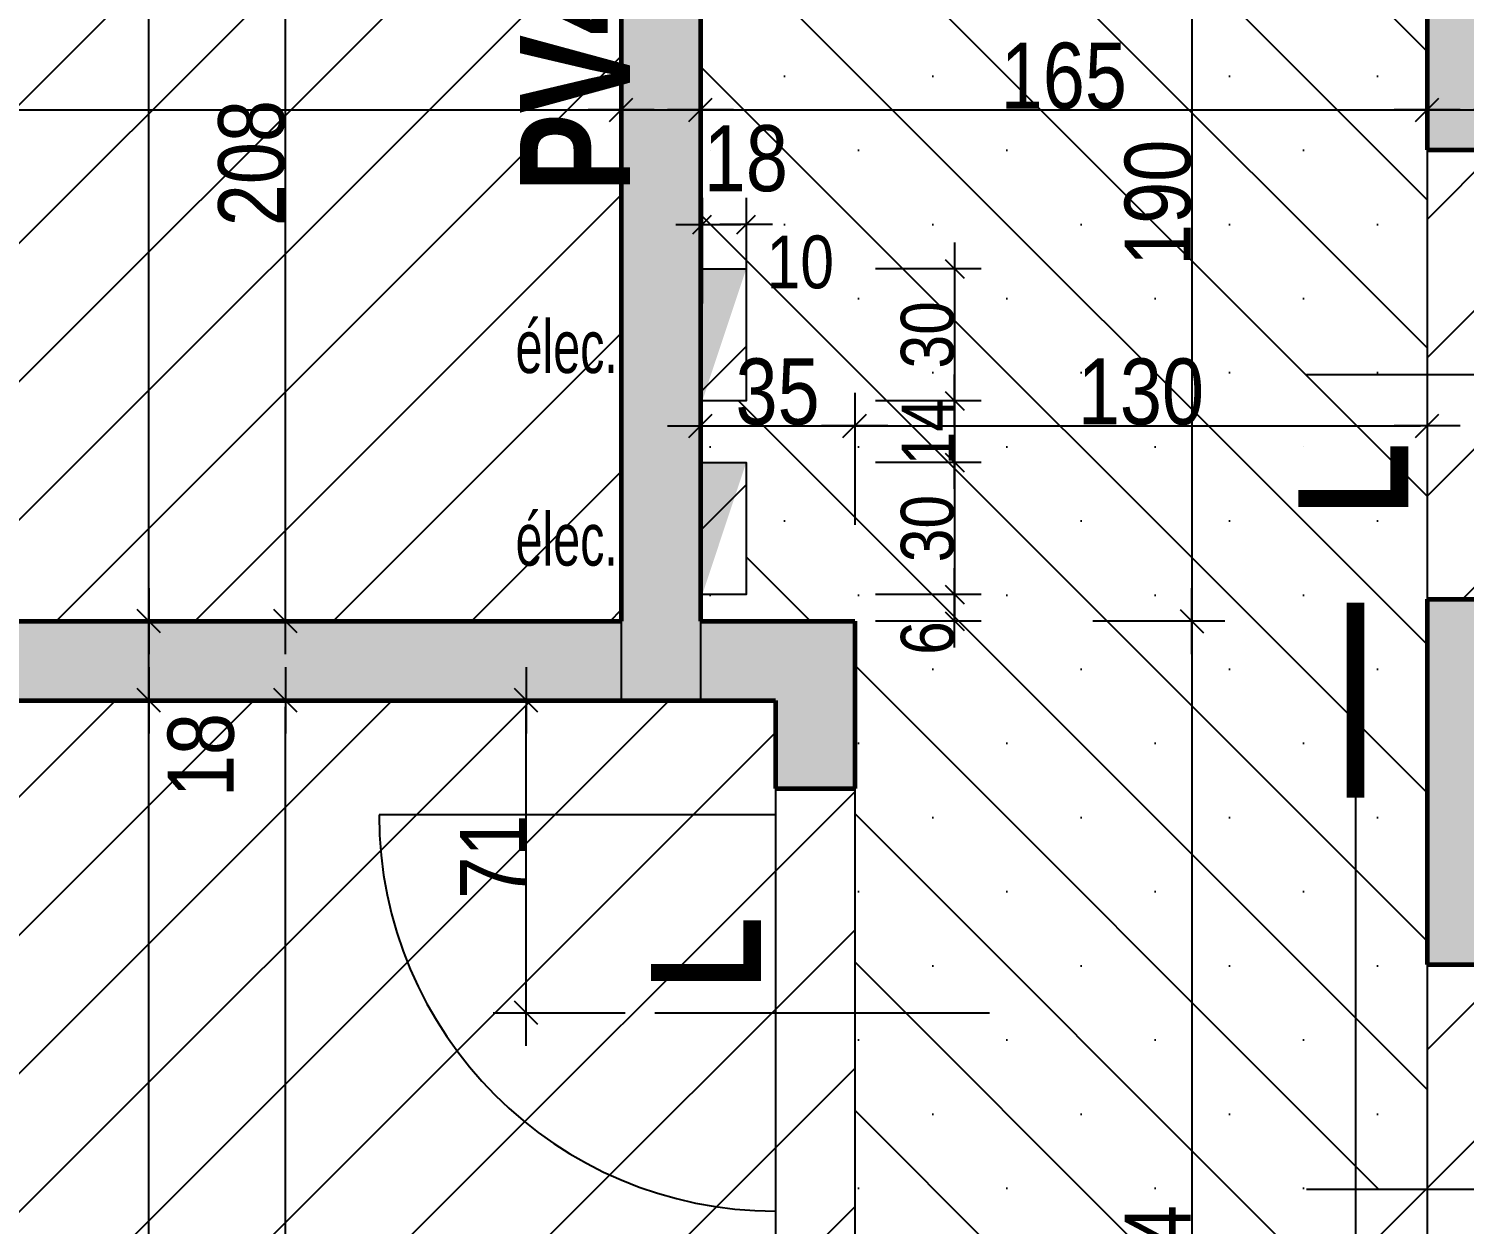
# Model space of a CAD drawing. Header units: millimetres. Extents: x 0 to 26991, y -21919 to -4.
# Drawn here: x 22610.2 to 22936.2, y -20298 to -20026.4 of the extents above; entities that cross this region are included whole.
import ezdxf
from ezdxf.enums import TextEntityAlignment as Align

# ---------------------------------------------------------------- set-up
doc = ezdxf.new("R2010")
doc.units = ezdxf.units.MM
for name, color, linetype in [('01_cote_gen', 4, 'Continuous'), ('01_linteaux', 2, 'Continuous'), ('01_poch_BN', 9, 'Continuous'), ('01_poch_murs', 253, 'Continuous'), ('01_poch_poteaux', 250, 'Continuous'), ('01_resv', 32, 'Continuous'), ('01_texte', 230, 'Continuous'), ('AA_COTES', 2, 'Continuous')]:
    doc.layers.add(name, color=color, linetype=linetype)
doc.layers.add('01_murs_coup', color=5, linetype='Continuous', lineweight=60)
doc.styles.add('ARIAL NA', font='ARIALN.TTF')
doc.styles.add('impact', font='impact.ttf')
doc.styles.add('STYLE2', font='ARIALN.TTF')
doc.dimstyles.new('JB50', dxfattribs={"dimscale": 0.1, "dimtxt": 150, "dimasz": 15, "dimexe": 0.1, "dimexo": 0.1, "dimgap": 0.09, "dimtad": 1, "dimdec": 1, "dimdsep": 46, "dimtxsty": 'STYLE2', "dimblk1": 'BOND_G', "dimblk2": 'BOND_D', "dimsah": 1, "dimcen": 1.5, "dimdle": 0.01, "dimse1": 1, "dimse2": 1, "dimclrd": 4, "dimclre": 2, "dimclrt": 6, "dimazin": 2, "dimtfac": 2.333333, "dimtdec": 1, "dimtix": 1, "dimtmove": 2, "dimatfit": 3, "dimldrblk": 'BOND_G', "dimfxl": 1, "dimtolj": 1, "dimtzin": 0, "dimarcsym": 0})
doc.dimstyles.new('JB50res', dxfattribs={"dimscale": 0.1, "dimtxt": 120, "dimasz": 12, "dimexe": 0.1, "dimexo": 0.1, "dimgap": 0.09, "dimtad": 1, "dimdec": 1, "dimdsep": 46, "dimtxsty": 'STYLE2', "dimblk1": 'BOND_G', "dimblk2": 'BOND_D', "dimsah": 1, "dimcen": 1.5, "dimdle": 0.01, "dimse1": 1, "dimse2": 1, "dimclrd": 4, "dimclre": 2, "dimclrt": 6, "dimazin": 2, "dimtfac": 2.333333, "dimtdec": 1, "dimtix": 1, "dimtmove": 2, "dimatfit": 3, "dimldrblk": 'BOND_G', "dimfxl": 1, "dimtolj": 1, "dimtzin": 0, "dimarcsym": 0})

# ---------------------------------------------------------------- blocks, each defined once
blk = doc.blocks.new('BOND_G')
at = {"layer": 'AA_COTES', "color": 0}
for p, q in [((0, -5), (0, 15)), ((5, 0), (-5, 0)), ((1.77, 1.77), (-1.77, -1.77))]:
    blk.add_line(p, q, dxfattribs=at)
blk = doc.blocks.new('BOND_D')
at = {"layer": 'AA_COTES', "color": 0}
for p, q in [((0, 5), (0, -15)), ((5, 0), (-5, 0)), ((-1.77, -1.77), (1.77, 1.77))]:
    blk.add_line(p, q, dxfattribs=at)
blk = doc.blocks.new('*D3503')
at = {"layer": '01_cote_gen', "color": 4, "lineweight": -2, "ltscale": 0.1, "transparency": 16777216}
blk.add_line((22343.24, -20044.86), (22743.26, -20044.86), dxfattribs=at)
at = {"layer": 'Defpoints', "color": 0, "ltscale": 0.1, "transparency": 16777216}
for p in [(22744.76, -20044.86), (22744.76, -20051.15), (22341.74, -20059.24)]:
    blk.add_point(p, dxfattribs=at)
at = {"layer": '01_cote_gen', "color": 4, "lineweight": -2, "ltscale": 0.1, "transparency": 16777216, "xscale": 1.5, "yscale": 1.5, "zscale": 1.5, "rotation": 180}
blk.add_blockref('BOND_G', (22341.74, -20044.86), dxfattribs=at)
at = {"layer": '01_cote_gen', "color": 4, "lineweight": -2, "ltscale": 0.1, "transparency": 16777216, "xscale": 1.5, "yscale": 1.5, "zscale": 1.5}
blk.add_blockref('BOND_D', (22744.76, -20044.86), dxfattribs=at)
at = {"layer": '01_cote_gen', "color": 6, "ltscale": 0.1, "transparency": 16777216, "insert": (22543.25, -20037.2), "char_height": 15, "attachment_point": 5, "style": 'STYLE2'}
blk.add_mtext('\\A1;403', dxfattribs=at)
blk = doc.blocks.new('*D3504')
at = {"layer": '01_cote_gen', "color": 4, "lineweight": -2, "ltscale": 0.1, "transparency": 16777216}
blk.add_line((22746.26, -20044.86), (22761.26, -20044.86), dxfattribs=at)
at = {"layer": 'Defpoints', "color": 0, "ltscale": 0.1, "transparency": 16777216}
for p in [(22762.76, -20044.86), (22762.76, -20044.86), (22744.76, -20051.15)]:
    blk.add_point(p, dxfattribs=at)
at = {"layer": '01_cote_gen', "color": 4, "lineweight": -2, "ltscale": 0.1, "transparency": 16777216, "xscale": 1.5, "yscale": 1.5, "zscale": 1.5, "rotation": 180}
blk.add_blockref('BOND_G', (22744.76, -20044.86), dxfattribs=at)
at = {"layer": '01_cote_gen', "color": 4, "lineweight": -2, "ltscale": 0.1, "transparency": 16777216, "xscale": 1.5, "yscale": 1.5, "zscale": 1.5}
blk.add_blockref('BOND_D', (22762.76, -20044.86), dxfattribs=at)
at = {"layer": '01_cote_gen', "color": 6, "ltscale": 0.1, "transparency": 16777216, "insert": (22773.05, -20055.94), "char_height": 15, "attachment_point": 5, "style": 'STYLE2'}
blk.add_mtext('\\A1;18', dxfattribs=at)
blk = doc.blocks.new('*D3505')
at = {"layer": '01_cote_gen', "color": 4, "lineweight": -2, "ltscale": 0.1, "transparency": 16777216}
blk.add_line((22764.26, -20044.86), (22926.24, -20044.86), dxfattribs=at)
at = {"layer": 'Defpoints', "color": 0, "ltscale": 0.1, "transparency": 16777216}
for p in [(22927.74, -20040.15), (22762.76, -20044.86), (22927.74, -20044.86)]:
    blk.add_point(p, dxfattribs=at)
at = {"layer": '01_cote_gen', "color": 4, "lineweight": -2, "ltscale": 0.1, "transparency": 16777216, "xscale": 1.5, "yscale": 1.5, "zscale": 1.5, "rotation": 180}
blk.add_blockref('BOND_G', (22762.76, -20044.86), dxfattribs=at)
at = {"layer": '01_cote_gen', "color": 4, "lineweight": -2, "ltscale": 0.1, "transparency": 16777216, "xscale": 1.5, "yscale": 1.5, "zscale": 1.5}
blk.add_blockref('BOND_D', (22927.74, -20044.86), dxfattribs=at)
at = {"layer": '01_cote_gen', "color": 6, "ltscale": 0.1, "transparency": 16777216, "insert": (22845.25, -20037.2), "char_height": 15, "attachment_point": 5, "style": 'STYLE2'}
blk.add_mtext('\\A1;165', dxfattribs=at)
blk = doc.blocks.new('*D3506')
at = {"layer": '01_cote_gen', "color": 4, "lineweight": -2, "ltscale": 0.1, "transparency": 16777216}
blk.add_line((22929.24, -20044.86), (22944.24, -20044.86), dxfattribs=at)
at = {"layer": 'Defpoints', "color": 0, "ltscale": 0.1, "transparency": 16777216}
for p in [(22927.74, -20040.15), (22945.74, -20044.86), (22945.74, -20044.86)]:
    blk.add_point(p, dxfattribs=at)
at = {"layer": '01_cote_gen', "color": 4, "lineweight": -2, "ltscale": 0.1, "transparency": 16777216, "xscale": 1.5, "yscale": 1.5, "zscale": 1.5, "rotation": 180}
blk.add_blockref('BOND_G', (22927.74, -20044.86), dxfattribs=at)
at = {"layer": '01_cote_gen', "color": 4, "lineweight": -2, "ltscale": 0.1, "transparency": 16777216, "xscale": 1.5, "yscale": 1.5, "zscale": 1.5}
blk.add_blockref('BOND_D', (22945.74, -20044.86), dxfattribs=at)
at = {"layer": '01_cote_gen', "color": 6, "ltscale": 0.1, "transparency": 16777216, "insert": (22963.69, -20053.3), "char_height": 15, "attachment_point": 5, "style": 'STYLE2'}
blk.add_mtext('\\A1;18', dxfattribs=at)
blk = doc.blocks.new('*D3516')
at = {"layer": '01_cote_gen', "color": 4, "lineweight": -2, "ltscale": 0.1, "transparency": 16777216}
blk.add_line((22764.26, -20116.59), (22796.26, -20116.59), dxfattribs=at)
at = {"layer": 'Defpoints', "color": 0, "ltscale": 0.1, "transparency": 16777216}
for p in [(22797.76, -20116.59), (22762.76, -20123.66), (22797.76, -20160.96)]:
    blk.add_point(p, dxfattribs=at)
at = {"layer": '01_cote_gen', "color": 4, "lineweight": -2, "ltscale": 0.1, "transparency": 16777216, "xscale": 1.5, "yscale": 1.5, "zscale": 1.5, "rotation": 180}
blk.add_blockref('BOND_G', (22762.76, -20116.59), dxfattribs=at)
at = {"layer": '01_cote_gen', "color": 4, "lineweight": -2, "ltscale": 0.1, "transparency": 16777216, "xscale": 1.5, "yscale": 1.5, "zscale": 1.5}
blk.add_blockref('BOND_D', (22797.76, -20116.59), dxfattribs=at)
at = {"layer": '01_cote_gen', "color": 6, "ltscale": 0.1, "transparency": 16777216, "insert": (22780.26, -20108.92), "char_height": 15, "attachment_point": 5, "style": 'STYLE2'}
blk.add_mtext('\\A1;35', dxfattribs=at)
blk = doc.blocks.new('*D3517')
at = {"layer": '01_cote_gen', "color": 4, "lineweight": -2, "ltscale": 0.1, "transparency": 16777216}
blk.add_line((22799.26, -20116.59), (22926.24, -20116.59), dxfattribs=at)
at = {"layer": 'Defpoints', "color": 0, "ltscale": 0.1, "transparency": 16777216}
for p in [(22927.74, -20116.59), (22927.74, -20118.16), (22797.76, -20124.09)]:
    blk.add_point(p, dxfattribs=at)
at = {"layer": '01_cote_gen', "color": 4, "lineweight": -2, "ltscale": 0.1, "transparency": 16777216, "xscale": 1.5, "yscale": 1.5, "zscale": 1.5, "rotation": 180}
blk.add_blockref('BOND_G', (22797.76, -20116.59), dxfattribs=at)
at = {"layer": '01_cote_gen', "color": 4, "lineweight": -2, "ltscale": 0.1, "transparency": 16777216, "xscale": 1.5, "yscale": 1.5, "zscale": 1.5}
blk.add_blockref('BOND_D', (22927.74, -20116.59), dxfattribs=at)
at = {"layer": '01_cote_gen', "color": 6, "ltscale": 0.1, "transparency": 16777216, "insert": (22862.75, -20108.92), "char_height": 15, "attachment_point": 5, "style": 'STYLE2'}
blk.add_mtext('\\A1;130', dxfattribs=at)
blk = doc.blocks.new('*D3542')
at = {"layer": '01_cote_gen', "color": 4, "lineweight": -2, "ltscale": 0.1, "transparency": 16777216}
blk.add_line((22668.53, -20471.46), (22668.53, -20180.46), dxfattribs=at)
at = {"layer": 'Defpoints', "color": 0, "ltscale": 0.1, "transparency": 16777216}
for p in [(22664.09, -20178.96), (22668.53, -20178.96), (22691.03, -20472.96)]:
    blk.add_point(p, dxfattribs=at)
at = {"layer": '01_cote_gen', "color": 4, "lineweight": -2, "ltscale": 0.1, "transparency": 16777216, "xscale": 1.5, "yscale": 1.5, "zscale": 1.5}
for name, p, rotation in [('BOND_D', (22668.53, -20178.96), 90), ('BOND_G', (22668.53, -20472.96), 270)]:
    blk.add_blockref(name, p, dxfattribs=dict(at, rotation=rotation))
at = {"layer": '01_cote_gen', "color": 6, "ltscale": 0.1, "transparency": 16777216, "insert": (22660.86, -20325.96), "char_height": 15, "attachment_point": 5, "rotation": 90, "style": 'STYLE2'}
blk.add_mtext('\\A1;294', dxfattribs=at)
blk = doc.blocks.new('*D3543')
at = {"layer": '01_cote_gen', "color": 4, "lineweight": -2, "ltscale": 0.1, "transparency": 16777216}
blk.add_line((22637.47, -21088.41), (22637.47, -20180.46), dxfattribs=at)
at = {"layer": 'Defpoints', "color": 0, "ltscale": 0.1, "transparency": 16777216}
for p in [(22624.16, -20178.96), (22637.47, -20178.96), (22691.03, -21089.91)]:
    blk.add_point(p, dxfattribs=at)
at = {"layer": '01_cote_gen', "color": 4, "lineweight": -2, "ltscale": 0.1, "transparency": 16777216, "xscale": 1.5, "yscale": 1.5, "zscale": 1.5}
for name, p, rotation in [('BOND_D', (22637.47, -20178.96), 90), ('BOND_G', (22637.47, -21089.91), 270)]:
    blk.add_blockref(name, p, dxfattribs=dict(at, rotation=rotation))
at = {"layer": '01_cote_gen', "color": 6, "ltscale": 0.1, "transparency": 16777216, "insert": (22629.8, -20634.44), "char_height": 15, "attachment_point": 5, "rotation": 90, "style": 'STYLE2'}
blk.add_mtext('\\A1;911', dxfattribs=at)
blk = doc.blocks.new('*D3545')
at = {"layer": '01_cote_gen', "color": 4, "lineweight": -2, "ltscale": 0.1, "transparency": 16777216}
blk.add_line((22668.53, -20159.46), (22668.53, -19954.46), dxfattribs=at)
at = {"layer": 'Defpoints', "color": 0, "ltscale": 0.1, "transparency": 16777216}
for p in [(22668.53, -19952.96), (22744.76, -19952.96), (22687.81, -20160.96)]:
    blk.add_point(p, dxfattribs=at)
at = {"layer": '01_cote_gen', "color": 4, "lineweight": -2, "ltscale": 0.1, "transparency": 16777216, "xscale": 1.5, "yscale": 1.5, "zscale": 1.5}
for name, p, rotation in [('BOND_D', (22668.53, -19952.96), 90), ('BOND_G', (22668.53, -20160.96), 270)]:
    blk.add_blockref(name, p, dxfattribs=dict(at, rotation=rotation))
at = {"layer": '01_cote_gen', "color": 6, "ltscale": 0.1, "transparency": 16777216, "insert": (22660.86, -20056.96), "char_height": 15, "attachment_point": 5, "rotation": 90, "style": 'STYLE2'}
blk.add_mtext('\\A1;208', dxfattribs=at)
blk = doc.blocks.new('*D3546')
at = {"layer": '01_cote_gen', "color": 4, "lineweight": -2, "ltscale": 0.1, "transparency": 16777216}
blk.add_line((22637.47, -20159.46), (22637.47, -19293.5), dxfattribs=at)
at = {"layer": 'Defpoints', "color": 0, "ltscale": 0.1, "transparency": 16777216}
for p in [(22613.66, -19292), (22637.47, -19292), (22613.66, -20160.96)]:
    blk.add_point(p, dxfattribs=at)
at = {"layer": '01_cote_gen', "color": 4, "lineweight": -2, "ltscale": 0.1, "transparency": 16777216, "xscale": 1.5, "yscale": 1.5, "zscale": 1.5}
for name, p, rotation in [('BOND_D', (22637.47, -19292), 90), ('BOND_G', (22637.47, -20160.96), 270)]:
    blk.add_blockref(name, p, dxfattribs=dict(at, rotation=rotation))
at = {"layer": '01_cote_gen', "color": 6, "ltscale": 0.1, "transparency": 16777216, "insert": (22629.8, -19726.48), "char_height": 15, "attachment_point": 5, "rotation": 90, "style": 'STYLE2'}
blk.add_mtext('\\A1;869', dxfattribs=at)
blk = doc.blocks.new('*D3548')
at = {"layer": '01_cote_gen', "color": 4, "lineweight": -2, "ltscale": 0.1, "transparency": 16777216}
blk.add_line((22637.47, -20177.46), (22637.47, -20162.46), dxfattribs=at)
at = {"layer": 'Defpoints', "color": 0, "ltscale": 0.1, "transparency": 16777216}
for p in [(22637.47, -20160.96), (22652.14, -20160.96), (22652.14, -20178.96)]:
    blk.add_point(p, dxfattribs=at)
at = {"layer": '01_cote_gen', "color": 4, "lineweight": -2, "ltscale": 0.1, "transparency": 16777216, "xscale": 1.5, "yscale": 1.5, "zscale": 1.5}
for name, p, rotation in [('BOND_D', (22637.47, -20160.96), 90), ('BOND_G', (22637.47, -20178.96), 270)]:
    blk.add_blockref(name, p, dxfattribs=dict(at, rotation=rotation))
at = {"layer": '01_cote_gen', "color": 6, "ltscale": 0.1, "transparency": 16777216, "insert": (22649.38, -20191.4), "char_height": 15, "attachment_point": 5, "rotation": 90, "style": 'STYLE2'}
blk.add_mtext('\\A1;18', dxfattribs=at)
blk = doc.blocks.new('*D3556')
at = {"layer": '01_cote_gen', "color": 4, "lineweight": -2, "ltscale": 0.1, "transparency": 16777216}
blk.add_line((22723.18, -20248.46), (22723.18, -20180.46), dxfattribs=at)
at = {"layer": 'Defpoints', "color": 0, "ltscale": 0.1, "transparency": 16777216}
for p in [(22723.18, -20178.96), (22739.81, -20178.96), (22752.38, -20249.96)]:
    blk.add_point(p, dxfattribs=at)
at = {"layer": '01_cote_gen', "color": 4, "lineweight": -2, "ltscale": 0.1, "transparency": 16777216, "xscale": 1.5, "yscale": 1.5, "zscale": 1.5}
for name, p, rotation in [('BOND_D', (22723.18, -20178.96), 90), ('BOND_G', (22723.18, -20249.96), 270)]:
    blk.add_blockref(name, p, dxfattribs=dict(at, rotation=rotation))
at = {"layer": '01_cote_gen', "color": 6, "ltscale": 0.1, "transparency": 16777216, "insert": (22715.64, -20214.46), "char_height": 15, "attachment_point": 5, "rotation": 90, "style": 'STYLE2'}
blk.add_mtext('\\A1;71', dxfattribs=at)
blk = doc.blocks.new('*D3560')
at = {"layer": '01_cote_gen', "color": 4, "lineweight": -2, "ltscale": 0.1, "transparency": 16777216}
blk.add_line((22874.33, -19972.46), (22874.33, -20159.46), dxfattribs=at)
at = {"layer": 'Defpoints', "color": 0, "ltscale": 0.1, "transparency": 16777216}
for p in [(22851.83, -19970.96), (22797.76, -20160.96), (22874.33, -20160.96)]:
    blk.add_point(p, dxfattribs=at)
at = {"layer": '01_cote_gen', "color": 4, "lineweight": -2, "ltscale": 0.1, "transparency": 16777216, "xscale": 1.5, "yscale": 1.5, "zscale": 1.5}
for name, p, rotation in [('BOND_G', (22874.33, -19970.96), 90), ('BOND_D', (22874.33, -20160.96), 270)]:
    blk.add_blockref(name, p, dxfattribs=dict(at, rotation=rotation))
at = {"layer": '01_cote_gen', "color": 6, "ltscale": 0.1, "transparency": 16777216, "insert": (22866.66, -20065.96), "char_height": 15, "attachment_point": 5, "rotation": 90, "style": 'STYLE2'}
blk.add_mtext('\\A1;190', dxfattribs=at)
blk = doc.blocks.new('*D3561')
at = {"layer": '01_cote_gen', "color": 4, "lineweight": -2, "ltscale": 0.1, "transparency": 16777216}
blk.add_line((22874.33, -20162.46), (22874.33, -20453.46), dxfattribs=at)
at = {"layer": 'Defpoints', "color": 0, "ltscale": 0.1, "transparency": 16777216}
for p in [(22851.83, -20160.96), (22862.75, -20454.96), (22874.33, -20454.96)]:
    blk.add_point(p, dxfattribs=at)
at = {"layer": '01_cote_gen', "color": 4, "lineweight": -2, "ltscale": 0.1, "transparency": 16777216, "xscale": 1.5, "yscale": 1.5, "zscale": 1.5}
for name, p, rotation in [('BOND_G', (22874.33, -20160.96), 90), ('BOND_D', (22874.33, -20454.96), 270)]:
    blk.add_blockref(name, p, dxfattribs=dict(at, rotation=rotation))
at = {"layer": '01_cote_gen', "color": 6, "ltscale": 0.1, "transparency": 16777216, "insert": (22866.66, -20307.96), "char_height": 15, "attachment_point": 5, "rotation": 90, "style": 'STYLE2'}
blk.add_mtext('\\A1;294', dxfattribs=at)
blk = doc.blocks.new('*D3726')
at = {"layer": '01_cote_gen', "color": 4, "lineweight": -2, "transparency": 16777216}
blk.add_line((22820.46, -20082.16), (22820.46, -20109.74), dxfattribs=at)
at = {"layer": 'Defpoints', "color": 0, "transparency": 16777216}
for p in [(22773.13, -20080.96), (22773.13, -20110.94), (22820.46, -20110.94)]:
    blk.add_point(p, dxfattribs=at)
at = {"layer": '01_cote_gen', "color": 4, "lineweight": -2, "transparency": 16777216, "xscale": 1.2, "yscale": 1.2, "zscale": 1.2}
for name, p, rotation in [('BOND_G', (22820.46, -20080.96), 90), ('BOND_D', (22820.46, -20110.94), 270)]:
    blk.add_blockref(name, p, dxfattribs=dict(at, rotation=rotation))
at = {"layer": '01_cote_gen', "color": 6, "transparency": 16777216, "insert": (22814.33, -20095.95), "char_height": 12, "attachment_point": 5, "rotation": 90, "style": 'STYLE2'}
blk.add_mtext('\\A1;30', dxfattribs=at)
blk = doc.blocks.new('*D3725')
at = {"layer": '01_cote_gen', "color": 4, "lineweight": -2, "transparency": 16777216}
blk.add_line((22820.46, -20112.14), (22820.46, -20123.76), dxfattribs=at)
at = {"layer": 'Defpoints', "color": 0, "transparency": 16777216}
for p in [(22802.46, -20110.94), (22773.13, -20124.96), (22820.46, -20124.96)]:
    blk.add_point(p, dxfattribs=at)
at = {"layer": '01_cote_gen', "color": 4, "lineweight": -2, "transparency": 16777216, "xscale": 1.2, "yscale": 1.2, "zscale": 1.2}
for name, p, rotation in [('BOND_G', (22820.46, -20110.94), 90), ('BOND_D', (22820.46, -20124.96), 270)]:
    blk.add_blockref(name, p, dxfattribs=dict(at, rotation=rotation))
at = {"layer": '01_cote_gen', "color": 6, "transparency": 16777216, "insert": (22814.43, -20117.95), "char_height": 12, "attachment_point": 5, "rotation": 90, "style": 'STYLE2'}
blk.add_mtext('\\A1;14', dxfattribs=at)
blk = doc.blocks.new('*D3727')
at = {"layer": '01_cote_gen', "color": 4, "lineweight": -2, "transparency": 16777216}
blk.add_line((22820.46, -20126.16), (22820.46, -20153.74), dxfattribs=at)
at = {"layer": 'Defpoints', "color": 0, "transparency": 16777216}
for p in [(22773.13, -20124.96), (22773.13, -20154.94), (22820.46, -20154.94)]:
    blk.add_point(p, dxfattribs=at)
at = {"layer": '01_cote_gen', "color": 4, "lineweight": -2, "transparency": 16777216, "xscale": 1.2, "yscale": 1.2, "zscale": 1.2}
for name, p, rotation in [('BOND_G', (22820.46, -20124.96), 90), ('BOND_D', (22820.46, -20154.94), 270)]:
    blk.add_blockref(name, p, dxfattribs=dict(at, rotation=rotation))
at = {"layer": '01_cote_gen', "color": 6, "transparency": 16777216, "insert": (22814.33, -20139.95), "char_height": 12, "attachment_point": 5, "rotation": 90, "style": 'STYLE2'}
blk.add_mtext('\\A1;30', dxfattribs=at)
blk = doc.blocks.new('*D3728')
at = {"layer": '01_cote_gen', "color": 4, "lineweight": -2, "transparency": 16777216}
blk.add_line((22764.36, -20070.86), (22771.93, -20070.86), dxfattribs=at)
at = {"layer": 'Defpoints', "color": 0, "transparency": 16777216}
for p in [(22773.13, -20070.86), (22763.16, -20102.04), (22773.13, -20102.04)]:
    blk.add_point(p, dxfattribs=at)
at = {"layer": '01_cote_gen', "color": 4, "lineweight": -2, "transparency": 16777216, "xscale": 1.2, "yscale": 1.2, "zscale": 1.2, "rotation": 180}
blk.add_blockref('BOND_G', (22763.16, -20070.86), dxfattribs=at)
at = {"layer": '01_cote_gen', "color": 4, "lineweight": -2, "transparency": 16777216, "xscale": 1.2, "yscale": 1.2, "zscale": 1.2}
blk.add_blockref('BOND_D', (22773.13, -20070.86), dxfattribs=at)
at = {"layer": '01_cote_gen', "color": 6, "transparency": 16777216, "insert": (22785.42, -20079.48), "char_height": 12, "attachment_point": 5, "style": 'STYLE2'}
blk.add_mtext('\\A1;10', dxfattribs=at)
blk = doc.blocks.new('*D3729')
at = {"layer": '01_resv', "color": 4, "lineweight": -2, "ltscale": 0.1, "transparency": 16777216}
blk.add_line((22820.46, -20156.14), (22820.46, -20159.76), dxfattribs=at)
at = {"layer": 'Defpoints', "color": 0, "ltscale": 0.1, "transparency": 16777216}
for p in [(22773.13, -20154.94), (22788.92, -20160.96), (22820.46, -20160.96)]:
    blk.add_point(p, dxfattribs=at)
at = {"layer": '01_resv', "color": 4, "lineweight": -2, "ltscale": 0.1, "transparency": 16777216, "xscale": 1.2, "yscale": 1.2, "zscale": 1.2}
for name, p, rotation in [('BOND_G', (22820.46, -20154.94), 90), ('BOND_D', (22820.46, -20160.96), 270)]:
    blk.add_blockref(name, p, dxfattribs=dict(at, rotation=rotation))
at = {"layer": '01_resv', "color": 6, "ltscale": 0.1, "transparency": 16777216, "insert": (22814.33, -20164.81), "char_height": 12, "attachment_point": 5, "rotation": 90, "style": 'STYLE2'}
blk.add_mtext('\\A1;6', dxfattribs=at)

msp = doc.modelspace()

# ---------------------------------------------------------------- hatches: boundary and pattern name
at = {"layer": '01_poch_BN', "ltscale": 0.1}
h = msp.add_hatch(dxfattribs=at)
h.set_pattern_fill('ANSI31', color=256, scale=7)
h.paths.add_polyline_path([(22744.76, -19952.96), (22779.76, -19952.96), (22779.76, -19892.98), (22753.74, -19892.98), (22753.74, -19900.98), (22516.74, -19900.98), (22516.74, -19892.98), (22416.74, -19892.98), (22416.74, -19900.98), (22341.74, -19900.98), (22341.74, -19930.96), (22337.21, -19930.96), (22337.21, -20030.96), (22341.74, -20030.96), (22341.74, -20160.96), (22744.76, -20160.96)])
h = msp.add_hatch(dxfattribs=at)
h.set_pattern_fill('ANSI31', color=256, scale=7)
h.paths.add_polyline_path([(23441.74, -19900.98), (23349.74, -19900.98), (23349.74, -19892.98), (23049.74, -19892.98), (23049.74, -19900.98), (22945.74, -19900.98), (22945.74, -20053.96), (22937.11, -20053.96), (22937.11, -20155.96), (22945.74, -20155.96), (22945.74, -20160.96), (23441.74, -20160.96)])
edge = h.paths.add_edge_path()
edge.add_arc((22572.95, -20247.07), 30.98, 0, 360)
edge = h.paths.add_edge_path()
edge.add_arc((23136.19, -20247.07), 30.98, 0, 360)
h.paths.add_polyline_path([(23441.74, -20178.96), (22945.74, -20178.96), (22945.74, -20238.96), (22937.11, -20238.96), (22937.11, -20340.96), (22945.74, -20340.96), (22945.74, -20408.88), (23441.74, -20408.88), (23441.74, -20383.91), (23447.11, -20383.91), (23447.11, -20283.91), (23441.74, -20283.91)])
h.paths.add_polyline_path([(22762.76, -20110.94), (22773.13, -20110.94), (22773.13, -20080.96), (22762.76, -20080.96)])
h.paths.add_polyline_path([(22911.48, -20289.96), (22911.48, -20408.88), (22927.74, -20408.88), (22927.74, -20340.96), (22937.11, -20340.96), (22937.11, -20238.96), (22927.74, -20238.96), (22927.74, -20289.96)])
h.paths.add_polyline_path([(22797.76, -20300.96), (22797.76, -20198.96), (22779.76, -20198.96), (22779.76, -20178.96), (22341.74, -20178.96), (22341.74, -20408.88), (22779.76, -20408.88), (22779.76, -20300.96)])
h.paths.add_polyline_path([(22927.74, -20053.96), (22927.74, -20155.96), (22937.11, -20155.96), (22937.11, -20053.96)])
h.paths.add_polyline_path([(22762.76, -20154.94), (22773.13, -20154.94), (22773.13, -20124.96), (22762.76, -20124.96)])
at = {"layer": '01_poch_murs', "ltscale": 0.1}
h = msp.add_hatch(color=256, dxfattribs=at)
h.dxf.hatch_style = 1
h.paths.add_polyline_path([(23447.11, -18983.91), (23441.74, -18983.91), (23441.74, -19116.92), (23447.11, -19116.92)])
h.paths.add_polyline_path([(23457.7, -19116.92), (23457.7, -19132.92), (23457.7, -19132.92), (23457.7, -19116.92), (23447.11, -19127.51), (23447.11, -18983.91), (23457.74, -18983.91), (23457.74, -19116.92)])
h.paths.add_polyline_path([(23457.7, -19116.92), (23449.7, -19124.92), (23457.7, -19132.92)], flags=17)
h.paths.add_polyline_path([(23447.11, -19122.33), (23441.74, -19116.96), (23441.74, -19132.88), (23447.11, -19127.51)])
h.paths.add_polyline_path([(23447.11, -19132.92), (23441.74, -19132.92), (23441.74, -19342.96), (22945.74, -19342.96), (22945.74, -19272.84), (22937.11, -19272.84), (22937.11, -20053.96), (22945.74, -20053.96), (22945.74, -19360.96), (23441.74, -19360.96), (23441.74, -19483.81), (23447.11, -19483.81)])
h.paths.add_polyline_path([(23457.74, -19132.96), (23457.7, -19132.92), (23447.11, -19132.92), (23447.11, -19483.81), (23457.74, -19483.81)])
h.paths.add_polyline_path([(22937.11, -19272.84), (22927.74, -19272.84), (22927.74, -20053.96), (22937.11, -20053.96)])
h = msp.add_hatch(dxfattribs=at)
h.set_pattern_fill('SACNCR', color=256, scale=10, angle=90)
h.paths.add_polyline_path([(22927.74, -19291.98), (22797.76, -19291.98), (22797.76, -19882.98), (22857.74, -19882.98), (22857.74, -19884.98), (22927.74, -19884.98)])
h.paths.add_polyline_path([(22869.61, -19748.47, -1), (22807.65, -19748.47, -1)], flags=16)
h.paths.add_polyline_path([(22927.74, -19273.98), (22797.76, -19273.98), (22797.76, -19291.98), (22927.74, -19291.98)])
h.paths.add_polyline_path([(22927.74, -19900.98), (22853.74, -19900.98), (22853.74, -19892.98), (22797.76, -19892.98), (22797.76, -19970.96), (22762.76, -19970.96), (22762.76, -20080.96), (22773.13, -20080.96), (22773.13, -20110.94), (22762.76, -20110.94), (22762.76, -20124.96), (22773.13, -20124.96), (22773.13, -20154.94), (22762.76, -20154.94), (22762.76, -20160.96), (22797.76, -20160.96), (22797.76, -20198.96), (22797.76, -20300.96), (22797.76, -20408.88), (22911.48, -20408.88), (22911.48, -20289.96), (22927.74, -20289.96), (22927.74, -20238.96), (22927.74, -20155.96), (22927.74, -20053.96)])
h.paths.add_polyline_path([(22853.53, -20384.2), (22885.77, -20384.2), (22885.77, -20405.23), (22853.53, -20405.23)], flags=0)
h.paths.add_polyline_path([(22857.74, -19882.98), (22797.76, -19882.98), (22797.76, -19892.98), (22853.74, -19892.98), (22853.74, -19884.98), (22857.74, -19884.98)])
h.paths.add_polyline_path([(22927.74, -19884.98), (22857.74, -19884.98), (22853.74, -19884.98), (22853.74, -19892.98), (22853.74, -19900.98), (22927.74, -19900.98)])
h.paths.add_polyline_path([(22891.74, -20408.88), (22797.76, -20408.88), (22797.76, -20428.88), (22891.74, -20428.88)])
h.paths.add_polyline_path([(22911.48, -20428.88), (22797.76, -20428.88), (22797.76, -20454.96), (22911.48, -20454.96)])
h.paths.add_polyline_path([(22911.48, -20408.88), (22891.74, -20408.88), (22891.74, -20428.88), (22911.48, -20428.88)])
h.paths.add_polyline_path([(22818.11, -19772.83), (22852.47, -19772.83), (22852.47, -19720.33), (22818.11, -19720.33)], flags=24)
h.paths.add_polyline_path([(22915.13, -20357.02), (22915.13, -20294.89), (22876.91, -20294.89), (22876.91, -20357.02)], flags=25)
h.paths.add_polyline_path([(22853.1, -20405.99), (22886.51, -20405.99), (22886.51, -20383.11), (22853.1, -20383.11)], flags=24)
h.paths.add_polyline_path([(22930.54, -20140.94), (22930.54, -20116.41), (22893.04, -20116.41), (22893.04, -20140.94)], flags=9)
h = msp.add_hatch(color=256, dxfattribs=at)
h.dxf.hatch_style = 1
h.paths.add_polyline_path([(22744.76, -20160.96), (22341.74, -20160.96), (22341.74, -20030.96), (22325.74, -20030.96), (22325.74, -20587.91), (22341.74, -20587.91), (22341.74, -20178.96), (22744.76, -20178.96)])
h = msp.add_hatch(color=256, dxfattribs=at)
h.dxf.hatch_style = 1
h.paths.add_polyline_path([(22797.76, -20160.96), (22762.76, -20160.96), (22762.76, -20178.96), (22779.76, -20178.96), (22779.76, -20198.96), (22797.76, -20198.96)])
h.paths.add_polyline_path([(22797.76, -20300.96), (22779.76, -20300.96), (22779.76, -20472.96), (22927.74, -20472.96), (22927.74, -20454.96), (22797.76, -20454.96)])
at = {"layer": '01_poch_poteaux', "ltscale": 0.1}
h = msp.add_hatch(color=256, dxfattribs=at)
h.dxf.hatch_style = 1
h.paths.add_polyline_path([(22762.76, -19970.96), (22762.76, -19952.96), (22744.76, -19952.96), (22744.76, -20160.96), (22744.76, -20178.96), (22762.76, -20178.96), (22762.76, -20160.96)])
h = msp.add_hatch(color=256, dxfattribs=at)
h.dxf.hatch_style = 1
h.paths.add_polyline_path([(22945.74, -20160.96), (22945.74, -20155.96), (22937.11, -20155.96), (22937.11, -20238.96), (22945.74, -20238.96), (22945.74, -20178.96)])
h.paths.add_polyline_path([(22937.11, -20155.96), (22927.74, -20155.96), (22927.74, -20238.96), (22937.11, -20238.96)])

# ---------------------------------------------------------------- linework, layer by layer
at = {"layer": '01_linteaux', "ltscale": 0.1}
for p, q in [((22927.74, -20053.96), (22927.74, -20155.96)), ((22900.35, -20104.96), (22976.34, -20104.96)), ((22779.76, -20198.96), (22779.76, -20300.96)), ((22797.76, -20198.96), (22797.76, -20300.96)), ((22779.76, -20204.96), (22689.76, -20204.96)), ((22927.74, -20238.96), (22927.74, -20340.96)), ((22752.38, -20249.96), (22828.36, -20249.96)), ((22900.35, -20289.96), (22976.34, -20289.96))]:
    msp.add_line(p, q, dxfattribs=at)
msp.add_arc((22779.76, -20204.96), 90, 180, 270, dxfattribs=at)
at = {"layer": '01_murs_coup'}
for p, q in [((22927.74, -19272.84), (22927.74, -20053.96)), ((22744.76, -19952.96), (22744.76, -20160.96)), ((22762.76, -19970.96), (22762.76, -20160.96)), ((22927.74, -20053.96), (22945.74, -20053.96)), ((22927.74, -20155.96), (22927.74, -20238.96)), ((22927.74, -20155.96), (22945.74, -20155.96)), ((22341.74, -20160.96), (22744.76, -20160.96)), ((22762.76, -20160.96), (22797.76, -20160.96)), ((22762.76, -20160.96), (22797.76, -20160.96)), ((22797.76, -20160.96), (22797.76, -20198.96)), ((22797.76, -20160.96), (22797.76, -20198.96)), ((22341.74, -20178.96), (22779.76, -20178.96)), ((22341.74, -20178.96), (22779.76, -20178.96)), ((22779.76, -20178.96), (22779.76, -20198.96)), ((22779.76, -20178.96), (22779.76, -20198.96)), ((22779.76, -20198.96), (22797.76, -20198.96)), ((22927.74, -20238.96), (22945.74, -20238.96))]:
    msp.add_line(p, q, dxfattribs=at)
at = {"layer": '01_poch_poteaux', "ltscale": 0.1}
for p, q in [((22744.76, -20160.96), (22744.76, -20178.96)), ((22762.76, -20160.96), (22762.76, -20178.96))]:
    msp.add_line(p, q, dxfattribs=at)
at = {"layer": '01_resv'}
for points in [[(22763.16, -20080.96), (22773.13, -20080.96), (22773.13, -20110.94), (22763.16, -20110.94)], [(22763.16, -20124.96), (22773.13, -20124.96), (22773.13, -20154.94), (22763.16, -20154.94)]]:
    msp.add_lwpolyline(points, close=True, dxfattribs=at)
for points in [[(22763.16, -20110.94), (22763.16, -20080.96), (22773.13, -20080.96)], [(22763.16, -20154.94), (22763.16, -20124.96), (22773.13, -20124.96)]]:
    msp.add_solid(points, dxfattribs=at)
at = {"layer": '01_texte'}
msp.add_line((22911.48, -20156.81), (22911.48, -20472.96), dxfattribs=at)
at = {"layer": '01_texte', "const_width": 4}
msp.add_lwpolyline([(22911.48, -20156.81), (22911.48, -20201.07)], dxfattribs=at)

# ---------------------------------------------------------------- texts
at = {"layer": '01_texte', "style": 'impact'}
for s, p in [('PV4', (22754.25, -20038.23)), ('L', (22930.96, -20128.67)), ('L', (22784.01, -20236.29))]:
    msp.add_text(s, height=25, rotation=90, dxfattribs=at).set_placement(p, align=Align.BOTTOM_CENTER)
at = {"layer": '01_texte', "style": 'ARIAL NA', "width": 0.8}
for p in [(22732.38, -20108.22), (22732.38, -20151.96)]:
    msp.add_text('élec.', height=12, dxfattribs=at).set_placement(p, align=Align.BOTTOM_CENTER)

# ---------------------------------------------------------------- dimensions: what is measured, and where the dimension line sits
at = {"layer": '01_cote_gen', "ltscale": 0.1}
for base, p1, p2, picture, middle in [((22637.47, -19292), (22613.66, -20160.96), (22613.66, -19292), '*D3546', (22629.8, -19726.48)), ((22668.53, -19952.96), (22687.81, -20160.96), (22744.76, -19952.96), '*D3545', (22660.86, -20056.96)), ((22874.33, -20160.96), (22851.83, -19970.96), (22797.76, -20160.96), '*D3560', (22866.66, -20065.96)), ((22874.33, -20454.96), (22851.83, -20160.96), (22862.75, -20454.96), '*D3561', (22866.66, -20307.96)), ((22637.47, -20178.9586), (22691.0318, -21089.9134), (22624.1578, -20178.9586), '*D3543', (22629.8024, -20634.436)), ((22668.53, -20178.96), (22691.03, -20472.96), (22664.09, -20178.96), '*D3542', (22660.86, -20325.96)), ((22723.18, -20178.96), (22752.38, -20249.96), (22739.81, -20178.96), '*D3556', (22715.64, -20214.46))]:
    dim = msp.add_linear_dim(base=base, p1=p1, p2=p2, angle=90, dimstyle='JB50', dxfattribs=at)
    dim.commit()
    dim.dimension.update_dxf_attribs({"geometry": picture, "text_midpoint": middle})
for base, p1, p2, picture, middle in [((22744.76, -20044.86), (22341.74, -20059.24), (22744.76, -20051.15), '*D3503', (22543.25, -20037.2)), ((22927.74, -20044.86), (22762.76, -20044.86), (22927.74, -20040.15), '*D3505', (22845.25, -20037.2)), ((22797.76, -20116.59), (22762.76, -20123.66), (22797.76, -20160.96), '*D3516', (22780.26, -20108.92)), ((22927.74, -20116.59), (22797.76, -20124.09), (22927.74, -20118.16), '*D3517', (22862.75, -20108.92))]:
    dim = msp.add_linear_dim(base=base, p1=p1, p2=p2, dimstyle='JB50', dxfattribs=at)
    dim.commit()
    dim.dimension.update_dxf_attribs({"geometry": picture, "text_midpoint": middle})
for base, p1, p2, picture, middle in [((22762.76, -20044.86), (22744.76, -20051.15), (22762.76, -20044.86), '*D3504', (22773.05, -20055.94)), ((22945.74, -20044.86), (22927.74, -20040.15), (22945.74, -20044.86), '*D3506', (22963.69, -20053.3))]:
    dim = msp.add_linear_dim(base=base, p1=p1, p2=p2, dimstyle='JB50', dxfattribs=at)
    dim.commit()
    dim.dimension.update_dxf_attribs({"geometry": picture, "text_midpoint": middle, "dimtype": 160})
at = {"layer": '01_cote_gen'}
dim = msp.add_linear_dim(base=(22773.13, -20070.86), p1=(22763.16, -20102.04), p2=(22773.13, -20102.04), dimstyle='JB50res', dxfattribs=at)
dim.commit()
dim.dimension.update_dxf_attribs({"geometry": '*D3728', "text_midpoint": (22785.42, -20079.48), "dimtype": 160})
for base, p1, p2, picture, middle in [((22820.46, -20110.94), (22773.13, -20080.96), (22773.13, -20110.94), '*D3726', (22814.33, -20095.95)), ((22820.46, -20124.96), (22802.46, -20110.94), (22773.13, -20124.96), '*D3725', (22814.43, -20117.95)), ((22820.46, -20154.94), (22773.13, -20124.96), (22773.13, -20154.94), '*D3727', (22814.33, -20139.95))]:
    dim = msp.add_linear_dim(base=base, p1=p1, p2=p2, angle=90, dimstyle='JB50res', dxfattribs=at)
    dim.commit()
    dim.dimension.update_dxf_attribs({"geometry": picture, "text_midpoint": middle})
at = {"layer": '01_cote_gen', "ltscale": 0.1}
dim = msp.add_linear_dim(base=(22637.47, -20160.96), p1=(22652.14, -20178.96), p2=(22652.14, -20160.96), angle=90, dimstyle='JB50', dxfattribs=at)
dim.commit()
dim.dimension.update_dxf_attribs({"geometry": '*D3548', "text_midpoint": (22649.38, -20191.4), "dimtype": 160})
at = {"layer": '01_resv', "ltscale": 0.1}
dim = msp.add_linear_dim(base=(22820.46, -20160.96), p1=(22773.13, -20154.94), p2=(22788.92, -20160.96), angle=90, dimstyle='JB50res', dxfattribs=at)
dim.commit()
dim.dimension.update_dxf_attribs({"geometry": '*D3729', "text_midpoint": (22814.33, -20164.81), "dimtype": 160})

doc.saveas('drawing.dxf')
